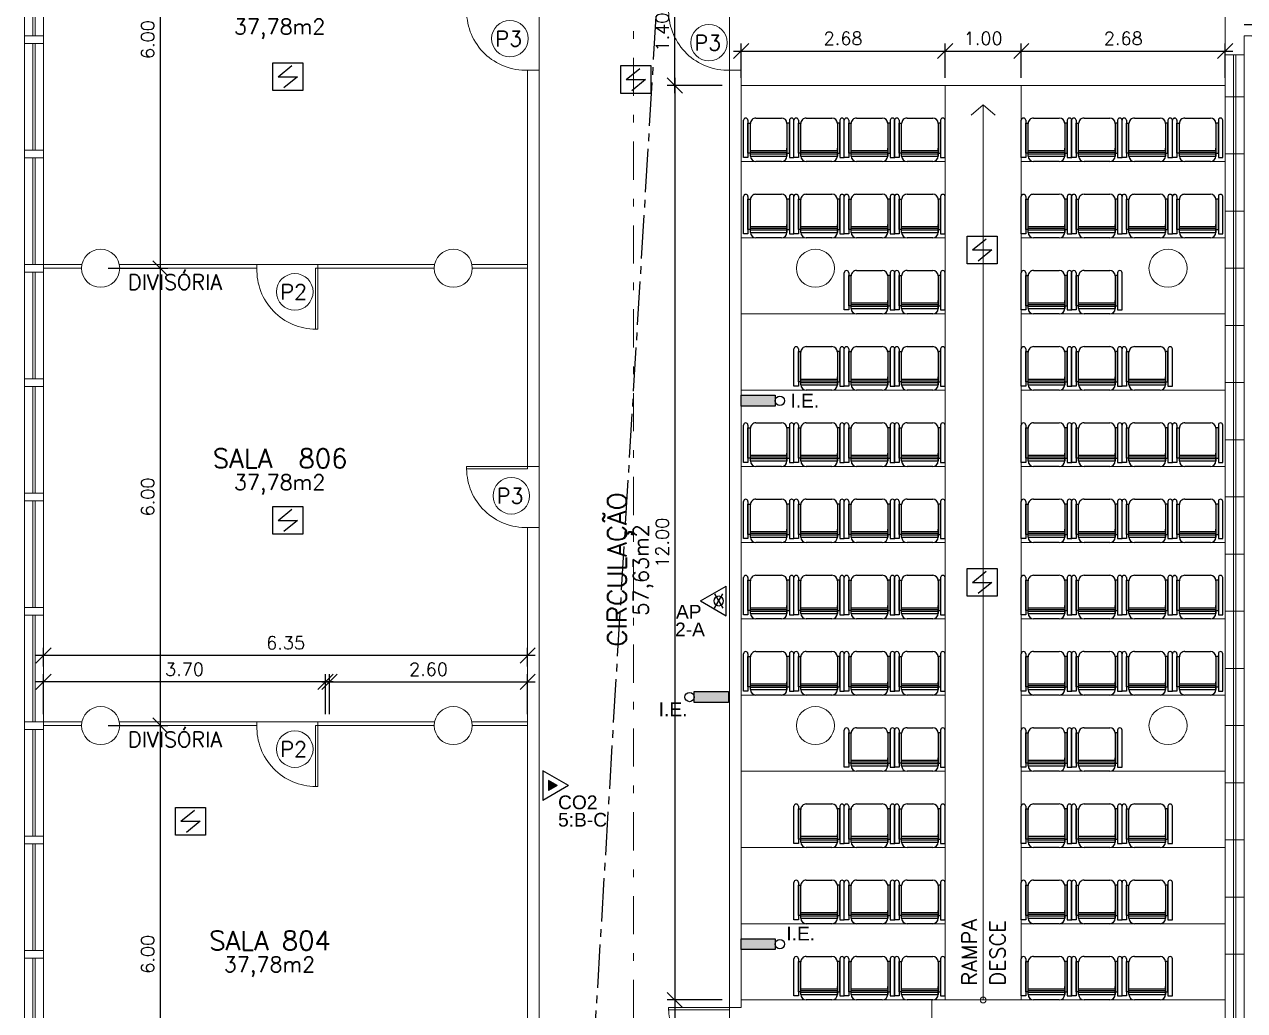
# Model space of a CAD drawing. Header units: millimetres. Extents: x 521 to 1055, y 261 to 520.
# Drawn here: x 666.25 to 682.26, y 383.51 to 396.45 of the extents above; entities that cross this region are included whole.
import ezdxf
from ezdxf.enums import TextEntityAlignment as Align

# ---------------------------------------------------------------- set-up
doc = ezdxf.new("R2010")
doc.units = ezdxf.units.MM
for name, pattern in [('CENTER2', [28.575, 19.05, -3.175, 3.175, -3.175]), ('CONTINU', [0]), ('DASHDOTX2', [2, 1, -0.5, 0, -0.5])]:
    doc.linetypes.add(name, pattern=pattern)
doc.layers.add('0.1', color=8, linetype='Continuous', lineweight=13)
doc.layers.add('layout', color=1, linetype='Continuous')
doc.layers.add('ppci', color=8, linetype='Continuous')
doc.styles.add('ROMANS', font='romans')
doc.styles.get("Standard").update_dxf_attribs({"font": 'romans.shx'})
doc.styles.add('STYLE1', font='sanss___.ttf')
doc.dimstyles.new('Fares Eng - 50', dxfattribs={"dimscale": 2, "dimtxt": 0.085, "dimasz": 0.1, "dimexe": 0.05, "dimexo": 0.05, "dimgap": 0.04, "dimtad": 1, "dimzin": 4, "dimdsep": 46, "dimtxsty": 'ROMANS', "dimblk1": 'OBLIQUE', "dimblk2": 'OBLIQUE', "dimsah": 1, "dimcen": 0.05, "dimdle": 0.05, "dimclrd": 8, "dimclre": 8, "dimclrt": 8, "dimaunit": 1, "dimadec": 0, "dimazin": 0, "dimtfac": 1, "dimtix": 1, "dimtmove": 2, "dimatfit": 0, "dimldrblk": 'OPEN90', "dimfxl": 1, "dimtolj": 1, "dimtzin": 0, "dimarcsym": 0})

# ---------------------------------------------------------------- blocks, each defined once
blk = doc.blocks.new('P80')
for points in [[(0, 0.86), (0, 0.83), (0.15, 0.83), (0.15, 0.86)], [(0, 0), (0, 0.03), (0.15, 0.03), (0.15, 0)]]:
    blk.add_lwpolyline(points)
blk.add_lwpolyline([(-0.8, 0.06), (0, 0.06), (0, 0.03), (-0.8, 0.03)], close=True)
at = {"color": 8}
blk.add_arc((-0.025, 0.056), 0.775, 88.1408, 179.6698, dxfattribs=at)
blk = doc.blocks.new('_OBLIQUE')
at = {"color": 0, "linetype": 'ByBlock'}
blk.add_line((-0.5, -0.5), (0.5, 0.5), dxfattribs=at)
blk = doc.blocks.new('*D393')
at = {"layer": '0.1', "color": 8, "linetype": 'CONTINU', "lineweight": -2, "transparency": 16777216}
for p, q in [((682.353, 396.296), (683.334, 396.296)), ((683.234, 381.646), (683.234, 396.396)), ((682.353, 381.746), (683.334, 381.746))]:
    blk.add_line(p, q, dxfattribs=at)
at = {"layer": 'DEFPOINTS', "color": 0, "linetype": 'CONTINU', "lineweight": -2, "transparency": 16777216}
for p in [(682.253, 396.296), (683.234, 396.296), (682.253, 381.746)]:
    blk.add_point(p, dxfattribs=at)
at = {"layer": '0.1', "color": 8, "linetype": 'CONTINU', "lineweight": -2, "transparency": 16777216, "xscale": 0.2, "yscale": 0.2, "zscale": 0.2}
for p, rotation in [((683.234, 396.296), 90), ((683.234, 381.746), 270)]:
    blk.add_blockref('_OBLIQUE', p, dxfattribs=dict(at, rotation=rotation))
at = {"layer": '0.1', "color": 8, "linetype": 'CONTINU', "transparency": 16777216, "insert": (683.069, 389.021), "char_height": 0.17, "attachment_point": 5, "rotation": 90, "style": 'ROMANS'}
blk.add_mtext('\\A1;14.55', dxfattribs=at)
blk = doc.blocks.new('_Open90')
at = {"color": 0, "linetype": 'ByBlock', "lineweight": -2}
for p, q in [((0, 0), (-1, 0)), ((-0.5, 0.5), (0, 0)), ((0, 0), (-0.5, -0.5))]:
    blk.add_line(p, q, dxfattribs=at)
blk = doc.blocks.new('*D444')
at = {"layer": '0.1', "color": 8, "linetype": 'CONTINU', "lineweight": -2, "transparency": 16777216}
for p, q in [((682.253, 399.796), (682.939, 399.796)), ((682.839, 399.896), (682.839, 396.346)), ((682.253, 396.446), (682.939, 396.446))]:
    blk.add_line(p, q, dxfattribs=at)
at = {"layer": 'DEFPOINTS', "color": 0, "linetype": 'CONTINU', "lineweight": -2, "transparency": 16777216}
for p in [(682.153, 399.796), (682.153, 396.446), (682.839, 396.446)]:
    blk.add_point(p, dxfattribs=at)
at = {"layer": '0.1', "color": 8, "linetype": 'CONTINU', "lineweight": -2, "transparency": 16777216, "xscale": 0.2, "yscale": 0.2, "zscale": 0.2}
for p, rotation in [((682.839, 399.796), 90), ((682.839, 396.446), 270)]:
    blk.add_blockref('_OBLIQUE', p, dxfattribs=dict(at, rotation=rotation))
at = {"layer": '0.1', "color": 8, "linetype": 'CONTINU', "transparency": 16777216, "insert": (682.674, 398.121), "char_height": 0.17, "attachment_point": 5, "rotation": 90, "style": 'ROMANS'}
blk.add_mtext('\\A1;3.35', dxfattribs=at)
blk = doc.blocks.new('*D447')
at = {"layer": '0.1', "color": 8, "linetype": 'CONTINU', "lineweight": -2, "transparency": 16777216}
for p, q in [((675.403, 395.646), (674.683, 395.646)), ((674.783, 395.746), (674.783, 383.546)), ((675.403, 383.646), (674.683, 383.646))]:
    blk.add_line(p, q, dxfattribs=at)
at = {"layer": 'DEFPOINTS', "color": 0, "linetype": 'CONTINU', "lineweight": -2, "transparency": 16777216}
for p in [(675.503, 395.646), (674.783, 383.646), (675.503, 383.646)]:
    blk.add_point(p, dxfattribs=at)
at = {"layer": '0.1', "color": 8, "linetype": 'CONTINU', "lineweight": -2, "transparency": 16777216, "xscale": 0.2, "yscale": 0.2, "zscale": 0.2}
for p, rotation in [((674.783, 395.646), 90), ((674.783, 383.646), 270)]:
    blk.add_blockref('_OBLIQUE', p, dxfattribs=dict(at, rotation=rotation))
at = {"layer": '0.1', "color": 8, "linetype": 'CONTINU', "transparency": 16777216, "insert": (674.618, 389.646), "char_height": 0.17, "attachment_point": 5, "rotation": 90, "style": 'ROMANS'}
blk.add_mtext('\\A1;12.00', dxfattribs=at)
blk = doc.blocks.new('*D651')
at = {"layer": '0.1', "color": 8, "linetype": 'CONTINU', "lineweight": -2, "transparency": 16777216}
for p, q in [((668.036, 381.146), (668.036, 387.346)), ((667.353, 387.246), (668.136, 387.246)), ((667.353, 381.246), (668.136, 381.246))]:
    blk.add_line(p, q, dxfattribs=at)
at = {"layer": 'DEFPOINTS', "color": 0, "linetype": 'CONTINU', "lineweight": -2, "transparency": 16777216}
for p in [(667.253, 387.246), (668.036, 387.246), (667.253, 381.246)]:
    blk.add_point(p, dxfattribs=at)
at = {"layer": '0.1', "color": 8, "linetype": 'CONTINU', "lineweight": -2, "transparency": 16777216, "xscale": 0.2, "yscale": 0.2, "zscale": 0.2}
for p, rotation in [((668.036, 387.246), 90), ((668.036, 381.246), 270)]:
    blk.add_blockref('_OBLIQUE', p, dxfattribs=dict(at, rotation=rotation))
at = {"layer": '0.1', "color": 8, "linetype": 'CONTINU', "transparency": 16777216, "insert": (667.871, 384.246), "char_height": 0.17, "attachment_point": 5, "rotation": 90, "style": 'ROMANS'}
blk.add_mtext('\\A1;6.00', dxfattribs=at)
blk = doc.blocks.new('*D652')
at = {"layer": '0.1', "color": 8, "linetype": 'CONTINU', "lineweight": -2, "transparency": 16777216}
for p, q in [((667.353, 393.246), (668.136, 393.246)), ((668.036, 387.146), (668.036, 393.346)), ((667.353, 387.246), (668.136, 387.246))]:
    blk.add_line(p, q, dxfattribs=at)
at = {"layer": 'DEFPOINTS', "color": 0, "linetype": 'CONTINU', "lineweight": -2, "transparency": 16777216}
for p in [(667.253, 393.246), (668.036, 393.246), (667.253, 387.246)]:
    blk.add_point(p, dxfattribs=at)
at = {"layer": '0.1', "color": 8, "linetype": 'CONTINU', "lineweight": -2, "transparency": 16777216, "xscale": 0.2, "yscale": 0.2, "zscale": 0.2}
for p, rotation in [((668.036, 393.246), 90), ((668.036, 387.246), 270)]:
    blk.add_blockref('_OBLIQUE', p, dxfattribs=dict(at, rotation=rotation))
at = {"layer": '0.1', "color": 8, "linetype": 'CONTINU', "transparency": 16777216, "insert": (667.871, 390.246), "char_height": 0.17, "attachment_point": 5, "rotation": 90, "style": 'ROMANS'}
blk.add_mtext('\\A1;6.00', dxfattribs=at)
blk = doc.blocks.new('*D653')
at = {"layer": '0.1', "color": 8, "linetype": 'CONTINU', "lineweight": -2, "transparency": 16777216}
for p, q in [((668.036, 393.146), (668.036, 399.346)), ((667.353, 399.246), (668.136, 399.246)), ((667.353, 393.246), (668.136, 393.246))]:
    blk.add_line(p, q, dxfattribs=at)
at = {"layer": 'DEFPOINTS', "color": 0, "linetype": 'CONTINU', "lineweight": -2, "transparency": 16777216}
for p in [(667.253, 399.246), (668.036, 399.246), (667.253, 393.246)]:
    blk.add_point(p, dxfattribs=at)
at = {"layer": '0.1', "color": 8, "linetype": 'CONTINU', "lineweight": -2, "transparency": 16777216, "xscale": 0.2, "yscale": 0.2, "zscale": 0.2}
for p, rotation in [((668.036, 399.246), 90), ((668.036, 393.246), 270)]:
    blk.add_blockref('_OBLIQUE', p, dxfattribs=dict(at, rotation=rotation))
at = {"layer": '0.1', "color": 8, "linetype": 'CONTINU', "transparency": 16777216, "insert": (667.871, 396.246), "char_height": 0.17, "attachment_point": 5, "rotation": 90, "style": 'ROMANS'}
blk.add_mtext('\\A1;6.00', dxfattribs=at)
blk = doc.blocks.new('ÁREA')
for p in [(0.00005, 0.00376), (0, 0)]:
    blk.add_attdef('COMPARTIMENTO', text='', height=0.0025).set_placement(p, align=Align.CENTER)
at = {"color": 1}
for p in [(-0.00005, -0.00376), (-0.0001, -0.00752)]:
    blk.add_attdef('ÁREA', text='', height=0.002, dxfattribs=at).set_placement(p, align=Align.CENTER)
blk = doc.blocks.new('*D664')
at = {"layer": '0.1', "color": 8, "linetype": 'CONTINU', "lineweight": -2, "transparency": 16777216}
for p, q in [((670.303, 387.82), (666.403, 387.82)), ((666.503, 387.396), (666.503, 387.92)), ((670.203, 387.396), (670.203, 387.92))]:
    blk.add_line(p, q, dxfattribs=at)
at = {"layer": 'DEFPOINTS', "color": 0, "linetype": 'CONTINU', "lineweight": -2, "transparency": 16777216}
for p in [(666.503, 387.82), (666.503, 387.296), (670.203, 387.296)]:
    blk.add_point(p, dxfattribs=at)
at = {"layer": '0.1', "color": 8, "linetype": 'CONTINU', "lineweight": -2, "transparency": 16777216, "xscale": 0.2, "yscale": 0.2, "zscale": 0.2, "rotation": 180}
blk.add_blockref('_OBLIQUE', (666.503, 387.82), dxfattribs=at)
at = {"layer": '0.1', "color": 8, "linetype": 'CONTINU', "lineweight": -2, "transparency": 16777216, "xscale": 0.2, "yscale": 0.2, "zscale": 0.2}
blk.add_blockref('_OBLIQUE', (670.203, 387.82), dxfattribs=at)
at = {"layer": '0.1', "color": 8, "linetype": 'CONTINU', "transparency": 16777216, "insert": (668.353, 387.985), "char_height": 0.17, "attachment_point": 5, "style": 'ROMANS'}
blk.add_mtext('\\A1;3.70', dxfattribs=at)
blk = doc.blocks.new('*D665')
at = {"layer": '0.1', "color": 8, "linetype": 'CONTINU', "lineweight": -2, "transparency": 16777216}
for p, q in [((670.153, 387.82), (672.953, 387.82)), ((670.253, 387.396), (670.253, 387.92)), ((672.853, 387.396), (672.853, 387.92))]:
    blk.add_line(p, q, dxfattribs=at)
at = {"layer": 'DEFPOINTS', "color": 0, "linetype": 'CONTINU', "lineweight": -2, "transparency": 16777216}
for p in [(672.853, 387.82), (670.253, 387.296), (672.853, 387.296)]:
    blk.add_point(p, dxfattribs=at)
at = {"layer": '0.1', "color": 8, "linetype": 'CONTINU', "lineweight": -2, "transparency": 16777216, "xscale": 0.2, "yscale": 0.2, "zscale": 0.2, "rotation": 180}
blk.add_blockref('_OBLIQUE', (670.253, 387.82), dxfattribs=at)
at = {"layer": '0.1', "color": 8, "linetype": 'CONTINU', "lineweight": -2, "transparency": 16777216, "xscale": 0.2, "yscale": 0.2, "zscale": 0.2}
blk.add_blockref('_OBLIQUE', (672.853, 387.82), dxfattribs=at)
at = {"layer": '0.1', "color": 8, "linetype": 'CONTINU', "transparency": 16777216, "insert": (671.553, 387.985), "char_height": 0.17, "attachment_point": 5, "style": 'ROMANS'}
blk.add_mtext('\\A1;2.60', dxfattribs=at)
blk = doc.blocks.new('Cadera')
at = {"layer": 'layout'}
for p, q in [((-0.118, 0), (0.118, 0)), ((-0.232, -0.037), (-0.232, -0.38)), ((-0.191, -0.037), (-0.232, -0.037)), ((-0.191, -0.076), (-0.191, -0.037)), ((-0.191, -0.076), (-0.191, -0.355)), ((-0.191, -0.38), (-0.191, -0.076)), ((-0.168, -0.076), (-0.191, -0.076)), ((0.168, -0.05), (-0.168, -0.05)), ((-0.168, -0.05), (-0.168, -0.056)), ((-0.168, -0.351), (-0.168, -0.05)), ((-0.168, -0.056), (-0.168, -0.076)), ((-0.168, -0.069), (0.168, -0.069)), ((0.168, -0.05), (0.168, -0.351)), ((0.168, -0.056), (0.168, -0.076)), ((0.168, -0.076), (0.191, -0.076)), ((0.191, -0.076), (0.191, -0.037)), ((0.191, -0.037), (0.232, -0.037)), ((0.191, -0.38), (0.191, -0.076)), ((0.191, -0.076), (0.191, -0.355)), ((0.232, -0.037), (0.232, -0.38)), ((-0.212, -0.4), (-0.211, -0.4)), ((-0.191, -0.355), (-0.168, -0.355)), ((0.118, -0.401), (-0.118, -0.401)), ((0.191, -0.355), (0.168, -0.355)), ((0.212, -0.4), (0.211, -0.4))]:
    blk.add_line(p, q, dxfattribs=at)
blk.add_lwpolyline([(-0.168, -0.07), (-0.168, -0.084), (0.168, -0.084), (0.168, -0.103), (-0.168, -0.103), (-0.168, -0.123)], dxfattribs=at)
for centre, radius, start, end in [((-0.118, -0.05), 0.05, 90, 180), ((0.118, -0.05), 0.05, 0, 90), ((-0.212, -0.38), 0.02, 180, 270), ((-0.211, -0.38), 0.02, 270, 0), ((-0.118, -0.351), 0.05, 180, 270), ((0.118, -0.351), 0.05, 270, 0), ((0.211, -0.38), 0.02, 180, 270), ((0.212, -0.38), 0.02, 270, 0)]:
    blk.add_arc(centre, radius, start, end, dxfattribs=at)
blk = doc.blocks.new('*D684')
at = {"layer": '0.1', "color": 8, "linetype": 'CONTINU', "lineweight": -2, "transparency": 16777216}
for p, q in [((674.783, 395.546), (674.783, 397.146)), ((675.403, 397.046), (674.683, 397.046)), ((675.403, 395.646), (674.683, 395.646))]:
    blk.add_line(p, q, dxfattribs=at)
at = {"layer": 'DEFPOINTS', "color": 0, "linetype": 'CONTINU', "lineweight": -2, "transparency": 16777216}
for p in [(674.783, 397.046), (675.503, 397.046), (675.503, 395.646)]:
    blk.add_point(p, dxfattribs=at)
at = {"layer": '0.1', "color": 8, "linetype": 'CONTINU', "lineweight": -2, "transparency": 16777216, "xscale": 0.2, "yscale": 0.2, "zscale": 0.2}
for p, rotation in [((674.783, 397.046), 90), ((674.783, 395.646), 270)]:
    blk.add_blockref('_OBLIQUE', p, dxfattribs=dict(at, rotation=rotation))
at = {"layer": '0.1', "color": 8, "linetype": 'CONTINU', "transparency": 16777216, "insert": (674.618, 396.346), "char_height": 0.17, "attachment_point": 5, "rotation": 90, "style": 'ROMANS'}
blk.add_mtext('\\A1;1.40', dxfattribs=at)
blk = doc.blocks.new('*D686')
at = {"layer": '0.1', "color": 8, "linetype": 'CONTINU', "lineweight": -2, "transparency": 16777216}
for p, q in [((675.403, 383.646), (674.683, 383.646)), ((674.783, 383.746), (674.783, 381.646)), ((675.403, 381.746), (674.683, 381.746))]:
    blk.add_line(p, q, dxfattribs=at)
at = {"layer": 'DEFPOINTS', "color": 0, "linetype": 'CONTINU', "lineweight": -2, "transparency": 16777216}
for p in [(675.503, 383.646), (674.783, 381.746), (675.503, 381.746)]:
    blk.add_point(p, dxfattribs=at)
at = {"layer": '0.1', "color": 8, "linetype": 'CONTINU', "lineweight": -2, "transparency": 16777216, "xscale": 0.2, "yscale": 0.2, "zscale": 0.2}
for p, rotation in [((674.783, 383.646), 90), ((674.783, 381.746), 270)]:
    blk.add_blockref('_OBLIQUE', p, dxfattribs=dict(at, rotation=rotation))
at = {"layer": '0.1', "color": 8, "linetype": 'CONTINU', "transparency": 16777216, "insert": (674.618, 382.696), "char_height": 0.17, "attachment_point": 5, "rotation": 90, "style": 'ROMANS'}
blk.add_mtext('\\A1;1.90', dxfattribs=at)
blk = doc.blocks.new('*D687')
at = {"layer": '0.1', "color": 8, "linetype": 'CONTINU', "lineweight": -2, "transparency": 16777216}
for p, q in [((675.653, 395.746), (675.653, 396.197)), ((678.328, 395.746), (678.328, 396.197)), ((675.553, 396.097), (678.428, 396.097))]:
    blk.add_line(p, q, dxfattribs=at)
at = {"layer": 'DEFPOINTS', "color": 0, "linetype": 'CONTINU', "lineweight": -2, "transparency": 16777216}
for p in [(678.328, 396.097), (675.653, 395.646), (678.328, 395.646)]:
    blk.add_point(p, dxfattribs=at)
at = {"layer": '0.1', "color": 8, "linetype": 'CONTINU', "lineweight": -2, "transparency": 16777216, "xscale": 0.2, "yscale": 0.2, "zscale": 0.2, "rotation": 180}
blk.add_blockref('_OBLIQUE', (675.653, 396.097), dxfattribs=at)
at = {"layer": '0.1', "color": 8, "linetype": 'CONTINU', "lineweight": -2, "transparency": 16777216, "xscale": 0.2, "yscale": 0.2, "zscale": 0.2}
blk.add_blockref('_OBLIQUE', (678.328, 396.097), dxfattribs=at)
at = {"layer": '0.1', "color": 8, "linetype": 'CONTINU', "transparency": 16777216, "insert": (676.99, 396.262), "char_height": 0.17, "attachment_point": 5, "style": 'ROMANS'}
blk.add_mtext('\\A1;2.68', dxfattribs=at)
blk = doc.blocks.new('*D688')
at = {"layer": '0.1', "color": 8, "linetype": 'CONTINU', "lineweight": -2, "transparency": 16777216}
for p, q in [((678.328, 395.746), (678.328, 396.197)), ((679.328, 395.746), (679.328, 396.197)), ((678.228, 396.097), (679.428, 396.097))]:
    blk.add_line(p, q, dxfattribs=at)
at = {"layer": 'DEFPOINTS', "color": 0, "linetype": 'CONTINU', "lineweight": -2, "transparency": 16777216}
for p in [(679.328, 396.097), (678.328, 395.646), (679.328, 395.646)]:
    blk.add_point(p, dxfattribs=at)
at = {"layer": '0.1', "color": 8, "linetype": 'CONTINU', "lineweight": -2, "transparency": 16777216, "xscale": 0.2, "yscale": 0.2, "zscale": 0.2, "rotation": 180}
blk.add_blockref('_OBLIQUE', (678.328, 396.097), dxfattribs=at)
at = {"layer": '0.1', "color": 8, "linetype": 'CONTINU', "lineweight": -2, "transparency": 16777216, "xscale": 0.2, "yscale": 0.2, "zscale": 0.2}
blk.add_blockref('_OBLIQUE', (679.328, 396.097), dxfattribs=at)
at = {"layer": '0.1', "color": 8, "linetype": 'CONTINU', "transparency": 16777216, "insert": (678.828, 396.262), "char_height": 0.17, "attachment_point": 5, "style": 'ROMANS'}
blk.add_mtext('\\A1;1.00', dxfattribs=at)
blk = doc.blocks.new('*D689')
at = {"layer": '0.1', "color": 8, "linetype": 'CONTINU', "lineweight": -2, "transparency": 16777216}
for p, q in [((679.328, 395.746), (679.328, 396.197)), ((682.003, 395.746), (682.003, 396.197)), ((679.228, 396.097), (682.103, 396.097))]:
    blk.add_line(p, q, dxfattribs=at)
at = {"layer": 'DEFPOINTS', "color": 0, "linetype": 'CONTINU', "lineweight": -2, "transparency": 16777216}
for p in [(682.003, 396.097), (679.328, 395.646), (682.003, 395.646)]:
    blk.add_point(p, dxfattribs=at)
at = {"layer": '0.1', "color": 8, "linetype": 'CONTINU', "lineweight": -2, "transparency": 16777216, "xscale": 0.2, "yscale": 0.2, "zscale": 0.2, "rotation": 180}
blk.add_blockref('_OBLIQUE', (679.328, 396.097), dxfattribs=at)
at = {"layer": '0.1', "color": 8, "linetype": 'CONTINU', "lineweight": -2, "transparency": 16777216, "xscale": 0.2, "yscale": 0.2, "zscale": 0.2}
blk.add_blockref('_OBLIQUE', (682.003, 396.097), dxfattribs=at)
at = {"layer": '0.1', "color": 8, "linetype": 'CONTINU', "transparency": 16777216, "insert": (680.665, 396.262), "char_height": 0.17, "attachment_point": 5, "style": 'ROMANS'}
blk.add_mtext('\\A1;2.68', dxfattribs=at)
blk = doc.blocks.new('*D3208')
at = {"layer": '0.1', "color": 8, "linetype": 'CONTINU', "lineweight": -2, "transparency": 16777216}
for p, q in [((666.503, 388.02), (666.503, 388.267)), ((672.853, 388.02), (672.853, 388.267)), ((672.953, 388.167), (666.403, 388.167))]:
    blk.add_line(p, q, dxfattribs=at)
at = {"layer": 'DEFPOINTS', "color": 0, "linetype": 'CONTINU', "lineweight": -2, "transparency": 16777216}
for p in [(666.503, 388.167), (666.503, 387.92), (672.853, 387.92)]:
    blk.add_point(p, dxfattribs=at)
at = {"layer": '0.1', "color": 8, "linetype": 'CONTINU', "lineweight": -2, "transparency": 16777216, "xscale": 0.2, "yscale": 0.2, "zscale": 0.2, "rotation": 180}
blk.add_blockref('_OBLIQUE', (666.503, 388.167), dxfattribs=at)
at = {"layer": '0.1', "color": 8, "linetype": 'CONTINU', "lineweight": -2, "transparency": 16777216, "xscale": 0.2, "yscale": 0.2, "zscale": 0.2}
blk.add_blockref('_OBLIQUE', (672.853, 388.167), dxfattribs=at)
at = {"layer": '0.1', "color": 8, "linetype": 'CONTINU', "lineweight": -2, "transparency": 16777216, "insert": (669.678, 388.332), "char_height": 0.17, "attachment_point": 5, "style": 'ROMANS'}
blk.add_mtext('\\A1;6.35', dxfattribs=at)

msp = doc.modelspace()

# ---------------------------------------------------------------- hatches: boundary and pattern name
at = {"layer": 'ppci'}
for points in [[(676.1012, 391.43683), (676.1012, 391.57933), (675.65267, 391.57933), (675.65267, 391.43683)], [(675.03808, 387.69237), (675.03808, 387.54987), (675.48661, 387.54987), (675.48661, 387.69237)], [(673.23979, 386.45849), (673.12704, 386.52358), (673.12704, 386.39339)], [(676.1012, 384.3078), (676.1012, 384.45029), (675.65267, 384.45029), (675.65267, 384.3078)]]:
    msp.add_hatch(color=10, dxfattribs=at).paths.add_polyline_path(points)

# ---------------------------------------------------------------- linework, layer by layer
at = {"layer": '0.1', "color": 8, "linetype": 'DASHDOTX2', "ltscale": 0.5}
msp.add_line((674.24187, 424.60892), (674.24187, 371.68747), dxfattribs=at)
at = {"layer": '0.1', "color": 7}
for p, q in [((682.00267, 396.04649), (682.00267, 399.64649)), ((682.25267, 396.29649), (682.60267, 396.29649)), ((682.25267, 396.04649), (682.25267, 396.29649)), ((682.00267, 396.04649), (682.25267, 396.04649)), ((672.85267, 395.84649), (673.00267, 395.84649)), ((672.85267, 395.84649), (672.85267, 390.64649)), ((673.00267, 395.84649), (673.00267, 390.64649)), ((675.50267, 395.84649), (675.50267, 389.84649)), ((675.50267, 395.84649), (675.65267, 395.84649)), ((675.65267, 395.84649), (675.65267, 389.84649)), ((672.85267, 390.64649), (673.00267, 390.64649)), ((672.85267, 389.84649), (672.85267, 384.64649)), ((672.85267, 389.84649), (673.00267, 389.84649)), ((673.00267, 389.84649), (673.00267, 384.64649)), ((675.50267, 389.84649), (675.50267, 384.64649)), ((675.65267, 389.84649), (675.65267, 384.64649)), ((672.85267, 384.64649), (672.85267, 379.79649)), ((673.00267, 384.64649), (673.00267, 379.79649)), ((675.50267, 384.64649), (675.50267, 383.54649)), ((675.65267, 384.64649), (675.65267, 383.54649)), ((675.50267, 383.54649), (675.65267, 383.54649))]:
    msp.add_line(p, q, dxfattribs=at)
at = {"layer": '0.1', "color": 8, "linetype": 'CONTINU'}
for p, q in [((666.25267, 396.29649), (666.25267, 397.69649)), ((666.36267, 396.29649), (666.36267, 397.69649)), ((666.39267, 396.29649), (666.39267, 397.69649)), ((666.50267, 396.29649), (666.50267, 397.69649)), ((673.00267, 396.64649), (673.00267, 395.84649)), ((675.50267, 395.84649), (675.50267, 396.64649)), ((666.25267, 394.79649), (666.25267, 396.19649)), ((666.36267, 394.79649), (666.36267, 396.19649)), ((666.39267, 394.79649), (666.39267, 396.19649)), ((666.50267, 394.79649), (666.50267, 396.19649)), ((682.00267, 396.04649), (682.00267, 393.59134)), ((682.11267, 396.04649), (682.11267, 375.39649)), ((682.14267, 396.04649), (682.14267, 375.39649)), ((682.25267, 396.04649), (682.25267, 375.39649)), ((675.65267, 395.64649), (682.00267, 395.64649)), ((678.32767, 383.64614), (678.32767, 395.64649)), ((679.32767, 383.64614), (679.32767, 395.64649)), ((682.00267, 395.49649), (682.25267, 395.49649)), ((666.25267, 393.29649), (666.25267, 394.69649)), ((666.36267, 393.29649), (666.36267, 394.69649)), ((666.39267, 393.29649), (666.39267, 394.69649)), ((666.50267, 393.29649), (666.50267, 394.69649)), ((682.00267, 394.74649), (682.25267, 394.74649)), ((675.65267, 394.64649), (678.32767, 394.64649)), ((679.32767, 394.64649), (682.00267, 394.64649)), ((682.00267, 393.99649), (682.25267, 393.99649)), ((675.65267, 393.64649), (678.32767, 393.64649)), ((679.32767, 393.64649), (682.00267, 393.64649)), ((682.00267, 393.54134), (682.00267, 393.59134)), ((682.00267, 393.54134), (682.00267, 381.74649)), ((667.00772, 393.29649), (666.50267, 393.29649)), ((667.00267, 393.24649), (666.50267, 393.24649)), ((669.30267, 393.29649), (667.49762, 393.29649)), ((669.30267, 393.24649), (667.50267, 393.24649)), ((669.30267, 393.29649), (669.30267, 393.24649)), ((670.10267, 393.29649), (669.30267, 393.29649)), ((671.63272, 393.29649), (670.10267, 393.29649)), ((670.10267, 393.24649), (670.10267, 393.29649)), ((671.62767, 393.24649), (670.10267, 393.24649)), ((672.85267, 393.29649), (672.12262, 393.29649)), ((672.85267, 393.24649), (672.12767, 393.24649)), ((682.00267, 393.24649), (682.25267, 393.24649)), ((666.25267, 391.79649), (666.25267, 393.19649)), ((666.36267, 391.79649), (666.36267, 393.19649)), ((666.39267, 391.79649), (666.39267, 393.19649)), ((666.50267, 391.79649), (666.50267, 393.19649)), ((675.65267, 392.64649), (678.32767, 392.64649)), ((679.32767, 392.64649), (682.00267, 392.64649)), ((682.00267, 392.49649), (682.25267, 392.49649)), ((666.25267, 390.29649), (666.25267, 391.69649)), ((666.36267, 390.29649), (666.36267, 391.69649)), ((666.39267, 390.29649), (666.39267, 391.69649)), ((666.50267, 391.24649), (666.50267, 391.69649)), ((675.65267, 391.64649), (678.32767, 391.64649)), ((679.32767, 391.64649), (682.00267, 391.64649)), ((682.00267, 391.74649), (682.25267, 391.74649)), ((666.50267, 391.19649), (666.50267, 391.24649)), ((666.50267, 390.29649), (666.50267, 391.19649)), ((682.00267, 390.99649), (682.25267, 390.99649)), ((673.00267, 389.84649), (673.00267, 390.64649)), ((675.65267, 390.64649), (678.32767, 390.64649)), ((679.32767, 390.64649), (682.00267, 390.64649)), ((666.25267, 388.79649), (666.25267, 390.19649)), ((666.36267, 388.79649), (666.36267, 390.19649)), ((666.39267, 388.79649), (666.39267, 390.19649)), ((666.50267, 388.79649), (666.50267, 390.19649)), ((682.00267, 390.24649), (682.25267, 390.24649)), ((675.65267, 389.64649), (678.32767, 389.64649)), ((679.32767, 389.64649), (682.00267, 389.64649)), ((682.00267, 389.49649), (682.25267, 389.49649)), ((666.50267, 388.69649), (666.50267, 388.79649)), ((682.00267, 388.74649), (682.25267, 388.74649)), ((666.25267, 387.29649), (666.25267, 388.69649)), ((666.36267, 387.29649), (666.36267, 388.69649)), ((666.39267, 387.29649), (666.39267, 388.69649)), ((666.50267, 387.29649), (666.50267, 388.69649)), ((675.65267, 388.64649), (678.32767, 388.64649)), ((679.32767, 388.64649), (682.00267, 388.64649)), ((682.00267, 387.99649), (682.25267, 387.99649)), ((675.65267, 387.64649), (678.32767, 387.64649)), ((679.32767, 387.64649), (682.00267, 387.64649)), ((666.25267, 385.79649), (666.25267, 387.19649)), ((666.36267, 385.79649), (666.36267, 387.19649)), ((666.39267, 385.79649), (666.39267, 387.19649)), ((667.00772, 387.29649), (666.50267, 387.29649)), ((667.00267, 387.24649), (666.50267, 387.24649)), ((666.50267, 385.79649), (666.50267, 387.19649)), ((669.30267, 387.29649), (667.49762, 387.29649)), ((669.30267, 387.24649), (667.50267, 387.24649)), ((669.30267, 387.29649), (669.30267, 387.24649)), ((670.10267, 387.29649), (669.30267, 387.29649)), ((671.63272, 387.29649), (670.10267, 387.29649)), ((670.10267, 387.24649), (670.10267, 387.29649)), ((671.62767, 387.24649), (670.10267, 387.24649)), ((672.85267, 387.29649), (672.12262, 387.29649)), ((672.85267, 387.24649), (672.12767, 387.24649)), ((682.00267, 387.24649), (682.25267, 387.24649)), ((675.65267, 386.64649), (678.32767, 386.64649)), ((679.32767, 386.64649), (682.00267, 386.64649)), ((682.00267, 386.49649), (682.25267, 386.49649)), ((682.00267, 385.74649), (682.25267, 385.74649)), ((666.25267, 384.29649), (666.25267, 385.69649)), ((666.36267, 384.29649), (666.36267, 385.69649)), ((666.39267, 384.29649), (666.39267, 385.69649)), ((666.50267, 384.29649), (666.50267, 385.69649)), ((675.65267, 385.64649), (678.32767, 385.64649)), ((679.32767, 385.64649), (682.00267, 385.64649)), ((682.00267, 384.99649), (682.25267, 384.99649)), ((675.65267, 384.64649), (678.32767, 384.64649)), ((679.32767, 384.64649), (682.00267, 384.64649)), ((666.25267, 382.79649), (666.25267, 384.19649)), ((666.36267, 382.79649), (666.36267, 384.19649)), ((666.39267, 382.79649), (666.39267, 384.19649)), ((666.50267, 382.79649), (666.50267, 384.19649)), ((682.00267, 384.24649), (682.25267, 384.24649)), ((675.65267, 383.64614), (678.15267, 383.64614)), ((678.15267, 381.74649), (678.15267, 383.64614)), ((678.15267, 383.64614), (682.00267, 383.64614))]:
    msp.add_line(p, q, dxfattribs=at)
at = {"layer": '0.1', "color": 8}
for p, q in [((678.82767, 395.3891), (678.67026, 395.25435)), ((678.82767, 383.64614), (678.82767, 395.3891)), ((678.82767, 395.3891), (678.98508, 395.25435)), ((675.50267, 381.94649), (675.50267, 383.54649))]:
    msp.add_line(p, q, dxfattribs=at)
at = {"layer": '0.1', "color": 8, "linetype": 'CONTINU'}
for points in [[(666.25267, 396.29649), (666.50267, 396.29649), (666.50267, 396.19649), (666.25267, 396.19649)], [(666.25267, 394.79649), (666.50267, 394.79649), (666.50267, 394.69649), (666.25267, 394.69649)], [(666.25267, 393.29649), (666.50267, 393.29649), (666.50267, 393.19649), (666.25267, 393.19649)], [(666.25267, 391.79649), (666.50267, 391.79649), (666.50267, 391.69649), (666.25267, 391.69649)], [(666.25267, 390.29649), (666.50267, 390.29649), (666.50267, 390.19649), (666.25267, 390.19649)], [(666.25267, 387.29649), (666.50267, 387.29649), (666.50267, 387.19649), (666.25267, 387.19649)], [(666.25267, 385.79649), (666.50267, 385.79649), (666.50267, 385.69649), (666.25267, 385.69649)], [(666.25267, 384.29649), (666.50267, 384.29649), (666.50267, 384.19649), (666.25267, 384.19649)]]:
    msp.add_lwpolyline(points, close=True, dxfattribs=at)
at = {"layer": '0.1', "color": 8}
for points in [[(670.07267, 392.44649), (670.07267, 393.24649), (670.10267, 393.24649), (670.10267, 392.44649)], [(670.07267, 386.44649), (670.07267, 387.24649), (670.10267, 387.24649), (670.10267, 386.44649)], [(675.50267, 383.54649), (674.70267, 383.54649), (674.70267, 383.51649), (675.50267, 383.51649)]]:
    msp.add_lwpolyline(points, close=True, dxfattribs=at)
at = {"layer": '0.1', "color": 8, "linetype": 'CONTINU'}
msp.add_lwpolyline([(666.50267, 388.69649), (666.25267, 388.69649), (666.25267, 388.79649), (666.50267, 388.79649)], dxfattribs=at)
at = {"layer": '0.1', "color": 8}
for centre, radius in [((672.62026, 396.2598), 0.23964), ((675.23137, 396.20641), 0.23964), ((669.79928, 392.93689), 0.23964), ((672.63891, 390.26108), 0.23964), ((669.79928, 386.93689), 0.23964), ((678.82767, 383.64614), 0.03865)]:
    msp.add_circle(centre, radius, dxfattribs=at)
at = {"layer": '0.1', "color": 7}
for centre in [(667.25267, 393.24649), (671.87767, 393.24649), (676.62767, 393.24649), (681.25267, 393.24649), (667.25267, 387.24649), (671.87767, 387.24649), (676.62767, 387.24649), (681.25267, 387.24649)]:
    msp.add_circle(centre, 0.25, dxfattribs=at)
at = {"layer": '0.1', "color": 8}
for centre, radius, start, end in [((670.07714, 393.22135), 0.77487, 178.140818, 269.669801), ((670.07714, 387.22135), 0.77487, 178.140818, 269.669801), ((675.50267, 383.54649), 0.8, 180, 270)]:
    msp.add_arc(centre, radius, start, end, dxfattribs=at)
at = {"layer": 'ppci', "color": 10, "linetype": 'Continuous'}
for p, q in [((669.58115, 395.75915), (669.75978, 395.90546)), ((674.14625, 395.72279), (674.32488, 395.86911)), ((669.58115, 395.75915), (669.83446, 395.75915)), ((669.83446, 395.75915), (669.65583, 395.61284)), ((674.14625, 395.72279), (674.39956, 395.72279)), ((674.39956, 395.72279), (674.22093, 395.57648)), ((678.68791, 393.48648), (678.86654, 393.63279)), ((678.68791, 393.48648), (678.94122, 393.48648)), ((678.94122, 393.48648), (678.76259, 393.34016)), ((669.58115, 389.93874), (669.75978, 390.08506)), ((669.58115, 389.93874), (669.83446, 389.93874)), ((669.83446, 389.93874), (669.65583, 389.79243)), ((678.68791, 389.12544), (678.86654, 389.27175)), ((675.12028, 388.88082), (675.45803, 389.07582)), ((675.45803, 388.68582), (675.45803, 389.07582)), ((678.68791, 389.12544), (678.94122, 389.12544)), ((678.94122, 389.12544), (678.76259, 388.97912)), ((675.12028, 388.88082), (675.45803, 388.68582)), ((673.05204, 386.65349), (673.05204, 386.26349)), ((673.38979, 386.45849), (673.05204, 386.65349)), ((673.12704, 386.52358), (673.12704, 386.39339)), ((673.23979, 386.45849), (673.12704, 386.52358)), ((673.38979, 386.45849), (673.05204, 386.26349)), ((673.23979, 386.45849), (673.12704, 386.39339)), ((668.3037, 385.99078), (668.48233, 386.1371)), ((668.3037, 385.99078), (668.55701, 385.99078)), ((668.55701, 385.99078), (668.37838, 385.84447))]:
    msp.add_line(p, q, dxfattribs=at)
at = {"layer": 'ppci', "color": 10}
for p, q in [((675.30441, 388.97553), (675.4138, 388.78606)), ((675.30453, 388.78633), (675.41373, 388.97548))]:
    msp.add_line(p, q, dxfattribs=at)
at = {"layer": 'ppci', "color": 10, "linetype": 'CENTER2', "lineweight": -2, "ltscale": 0.03}
msp.add_lwpolyline([(666.50267, 374.49649), (668.80058, 379.06479), (673.50987, 379.45558), (674.77861, 400.52147), (683.44369, 402.38245), (683.96106, 404.43977), (686.54336, 404.66988), (686.71384, 405.09649)], dxfattribs=at)
at = {"layer": 'ppci', "color": 10, "linetype": 'Continuous'}
for points in [[(669.50991, 395.94136), (669.9057, 395.94136), (669.9057, 395.57694), (669.50991, 395.57694)], [(674.07501, 395.905), (674.4708, 395.905), (674.4708, 395.54058), (674.07501, 395.54058)], [(678.61667, 393.66869), (679.01247, 393.66869), (679.01247, 393.30427), (678.61667, 393.30427)], [(669.50991, 390.12095), (669.9057, 390.12095), (669.9057, 389.75653), (669.50991, 389.75653)], [(678.61667, 389.30765), (679.01247, 389.30765), (679.01247, 388.94323), (678.61667, 388.94323)], [(668.23246, 386.17299), (668.62826, 386.17299), (668.62826, 385.80858), (668.23246, 385.80858)]]:
    msp.add_lwpolyline(points, close=True, dxfattribs=at)
at = {"layer": 'ppci', "color": 10}
for points in [[(675.65267, 391.43683), (675.65267, 391.57933), (676.1012, 391.57933), (676.1012, 391.43683)], [(675.48661, 387.69237), (675.48661, 387.54987), (675.03808, 387.54987), (675.03808, 387.69237)], [(675.65267, 384.3078), (675.65267, 384.45029), (676.1012, 384.45029), (676.1012, 384.3078)]]:
    msp.add_lwpolyline(points, close=True, dxfattribs=at)
for centre in [(676.16238, 391.50808), (674.9769, 387.62112), (676.16238, 384.37904)]:
    msp.add_circle(centre, 0.06117, dxfattribs=at)
msp.add_ellipse((675.35909, 388.88083), major_axis=(0, 0.06606), ratio=0.90709532, dxfattribs=at)

# ---------------------------------------------------------------- block references
at = {"layer": '0.1', "color": 8}
ref = msp.add_blockref('ÁREA', (669.60691, 396.60506), dxfattribs=dict(at, xscale=133.3333333333333, yscale=133.3333333333333, zscale=133.3333333333333))
ref.add_attrib('COMPARTIMENTO', 'SALA 808', dxfattribs={"layer": '0', "color": 3, "height": 0.25}).set_placement((669.60691, 396.60506), align=Align.CENTER)
ref.add_attrib('ÁREA', '37,78m2', dxfattribs={"layer": '0', "color": 1, "height": 0.2}).set_placement((669.60027, 396.31711), align=Align.CENTER)
at = {"layer": '0.1', "color": 8, "xscale": -1, "rotation": 180}
for p in [(672.85267, 396.67649), (675.50267, 396.67649), (672.85267, 390.67649)]:
    msp.add_blockref('P80', p, dxfattribs=at)
at = {"layer": '0.1', "color": 8, "linetype": 'CONTINU', "xscale": 1.425, "yscale": 1.425, "zscale": 1.425, "rotation": 180}
for p in [(676.01497, 394.64649), (676.67574, 394.64649), (677.33651, 394.64649), (677.99729, 394.64649), (679.65806, 394.64649), (680.31883, 394.64649), (680.9796, 394.64649), (681.64037, 394.64649), (676.01497, 393.64649), (676.67574, 393.64649), (677.33651, 393.64649), (677.99729, 393.64649), (679.65806, 393.64649), (680.31883, 393.64649), (680.9796, 393.64649), (681.64037, 393.64649), (677.33651, 392.64649), (677.99729, 392.64649), (679.65806, 392.64649), (680.31883, 392.64649), (676.67574, 391.64649), (677.33651, 391.64649), (677.99729, 391.64649), (679.65806, 391.64649), (680.31883, 391.64649), (680.9796, 391.64649), (676.01497, 390.64649), (676.67574, 390.64649), (677.33651, 390.64649), (677.99729, 390.64649), (679.65806, 390.64649), (680.31883, 390.64649), (680.9796, 390.64649), (681.64037, 390.64649), (676.01497, 389.64649), (676.67574, 389.64649), (677.33651, 389.64649), (677.99729, 389.64649), (679.65806, 389.64632), (680.31883, 389.64632), (680.9796, 389.64632), (681.64037, 389.64632), (676.01497, 388.64649), (676.67574, 388.64649), (677.33651, 388.64649), (677.99729, 388.64649), (679.65806, 388.64649), (680.31883, 388.64649), (680.9796, 388.64649), (681.64037, 388.64649), (676.01497, 387.64649), (676.67574, 387.64649), (677.33651, 387.64649), (677.99729, 387.64649), (679.65806, 387.64649), (680.31883, 387.64649), (680.9796, 387.64649), (681.64037, 387.64649), (677.33651, 386.64649), (677.99729, 386.64649), (679.65806, 386.64649), (680.31883, 386.64649), (676.67574, 385.64649), (677.33651, 385.64649), (677.99729, 385.64649), (679.65806, 385.64649), (680.31883, 385.64649), (680.9796, 385.64649), (676.67574, 384.64649), (677.33651, 384.64649), (677.99729, 384.64649), (679.65806, 384.64649), (680.31883, 384.64649), (680.9796, 384.64649), (676.67574, 383.64614), (677.33651, 383.64614), (677.99729, 383.64614), (679.65806, 383.64614), (680.31883, 383.64614), (680.9796, 383.64614)]:
    msp.add_blockref('Cadera', p, dxfattribs=at)
at = {"layer": '0.1', "color": 8}
ref = msp.add_blockref('ÁREA', (669.60691, 390.62656), dxfattribs=dict(at, xscale=133.3333333333333, yscale=133.3333333333333, zscale=133.3333333333333))
ref.add_attrib('COMPARTIMENTO', 'SALA  806', dxfattribs={"layer": '0', "color": 3, "height": 0.25}).set_placement((669.60691, 390.62656), align=Align.CENTER)
ref.add_attrib('ÁREA', '37,78m2', dxfattribs={"layer": '0', "color": 1, "height": 0.2}).set_placement((669.60027, 390.33861), align=Align.CENTER)
ref = msp.add_blockref('ÁREA', (674.15086, 389.29474), dxfattribs=dict(at, xscale=133.3333333333333, yscale=133.3333333333333, zscale=133.3333333333333, rotation=90))
ref.add_attrib('COMPARTIMENTO', 'CIRCULAÇÃO', dxfattribs={"layer": '0', "color": 3, "height": 0.25, "rotation": 90}).set_placement((674.15086, 389.29474), align=Align.CENTER)
ref.add_attrib('ÁREA', '57,63m2', dxfattribs={"layer": '0', "color": 1, "height": 0.2, "rotation": 90}).set_placement((674.43881, 389.28811), align=Align.CENTER)
ref = msp.add_blockref('ÁREA', (669.47388, 384.30048), dxfattribs=dict(at, xscale=133.3333333333333, yscale=133.3333333333333, zscale=133.3333333333333))
ref.add_attrib('COMPARTIMENTO', 'SALA 804', dxfattribs={"layer": '0', "color": 3, "height": 0.25}).set_placement((669.47388, 384.30048), align=Align.CENTER)
ref.add_attrib('ÁREA', '37,78m2', dxfattribs={"layer": '0', "color": 1, "height": 0.2}).set_placement((669.46725, 384.01252), align=Align.CENTER)

# ---------------------------------------------------------------- texts
for s, p in [('P3', (672.42965, 396.15829)), ('P3', (675.04076, 396.1049)), ('DIVISÓRIA', (667.61167, 392.9651)), ('P2', (669.60867, 392.83537)), ('P3', (672.4483, 390.15957)), ('DIVISÓRIA', (667.61167, 386.9651)), ('P2', (669.60867, 386.83537))]:
    msp.add_text(s, height=0.2, dxfattribs=at).set_placement(p)
for s, p in [('RAMPA', (678.74593, 383.83435)), ('DESCE', (679.11674, 383.83435))]:
    msp.add_text(s, height=0.2, rotation=90, dxfattribs=at).set_placement(p)
at = {"layer": 'ppci', "color": 10, "style": 'STYLE1'}
for s, p in [('I.E.', (676.29999, 391.41943)), ('AP', (674.79862, 388.65004)), ('2-A', (674.78699, 388.41781)), ('I.E.', (674.57237, 387.36958)), ('CO2', (673.25219, 386.14928)), ('5:B-C', (673.25219, 385.92092)), ('I.E.', (676.24576, 384.42791))]:
    msp.add_text(s, height=0.18, dxfattribs=at).set_placement(p)

# ---------------------------------------------------------------- dimensions: what is measured, and where the dimension line sits
at = {"layer": '0.1', "color": 8, "linetype": 'CONTINU'}
for base, p1, p2, picture, middle in [((682.83929, 396.44649), (682.15267, 399.79649), (682.15267, 396.44649), '*D444', (682.67429, 398.12149)), ((668.03555, 399.24649), (667.25267, 393.24649), (667.25267, 399.24649), '*D653', (667.87055, 396.24649)), ((674.7827, 397.04649), (675.50267, 395.64649), (675.50267, 397.04649), '*D684', (674.6177, 396.34649)), ((683.23417, 396.29649), (682.25267, 381.74649), (682.25267, 396.29649), '*D393', (683.06917, 389.02149)), ((674.7827, 383.64614), (675.50267, 395.64649), (675.50267, 383.64614), '*D447', (674.6177, 389.64632)), ((668.03555, 393.24649), (667.25267, 387.24649), (667.25267, 393.24649), '*D652', (667.87055, 390.24649)), ((668.03555, 387.24649), (667.25267, 381.24649), (667.25267, 387.24649), '*D651', (667.87055, 384.24649)), ((674.7827, 381.74649), (675.50267, 383.64614), (675.50267, 381.74649), '*D686', (674.6177, 382.69632))]:
    dim = msp.add_linear_dim(base=base, p1=p1, p2=p2, angle=90, dimstyle='Fares Eng - 50', dxfattribs=at)
    dim.commit()
    dim.dimension.update_dxf_attribs({"geometry": picture, "text_midpoint": middle})
for base, p1, p2, picture, middle in [((678.3276717808, 396.0973023668), (675.6526717808, 395.6464883394), (678.3276717808, 395.6464883394), '*D687', (676.9901717808, 396.2623023668)), ((679.32767, 396.0973), (678.32767, 395.64649), (679.32767, 395.64649), '*D688', (678.82767, 396.2623)), ((682.0026717808, 396.0973023668), (679.3276717808, 395.6464883394), (682.0026717808, 395.6464883394), '*D689', (680.6651717808, 396.2623023668)), ((666.50267, 387.82028), (670.20267, 387.29649), (666.50267, 387.29649), '*D664', (668.35267, 387.98528)), ((672.85267, 387.82028), (670.25267, 387.29649), (672.85267, 387.29649), '*D665', (671.55267, 387.98528))]:
    dim = msp.add_linear_dim(base=base, p1=p1, p2=p2, dimstyle='Fares Eng - 50', dxfattribs=at)
    dim.commit()
    dim.dimension.update_dxf_attribs({"geometry": picture, "text_midpoint": middle})
at = {"layer": '0.1', "color": 8, "linetype": 'CONTINU', "lineweight": -2}
dim = msp.add_linear_dim(base=(666.50267, 388.16677), p1=(672.85267, 387.92028), p2=(666.50267, 387.92028), dimstyle='Fares Eng - 50', dxfattribs=at)
dim.commit()
dim.dimension.update_dxf_attribs({"geometry": '*D3208', "text_midpoint": (669.67767, 388.33177)})

doc.saveas('drawing.dxf')
